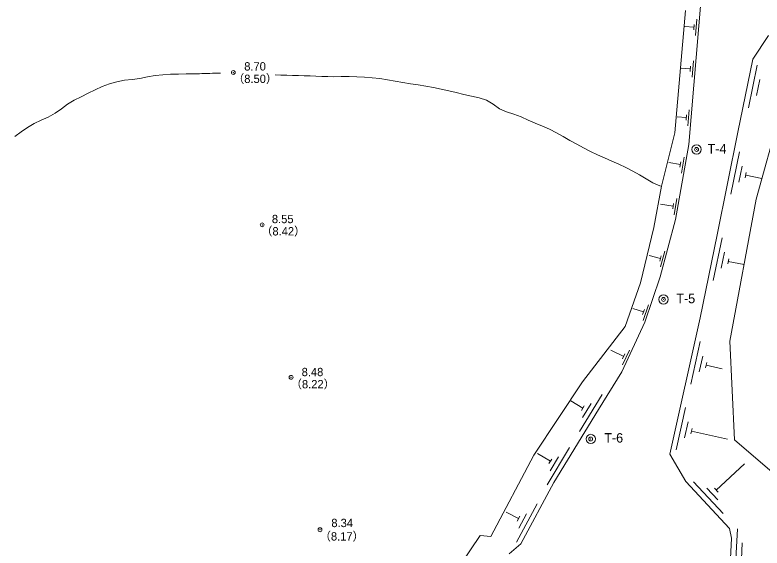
# Model space of a CAD drawing. Units: millimetres, scale not verified. Extents: x 56189 to 355068, y 31537 to 257017.
# Drawn here: x 278684 to 326854, y 181833 to 216198 of the extents above; entities that cross this region are included whole.
import ezdxf
from ezdxf.enums import TextEntityAlignment as Align

# ---------------------------------------------------------------- set-up
doc = ezdxf.new("R2010")
doc.units = ezdxf.units.MM
doc.header["$LTSCALE"] = 500
doc.header["$PDMODE"] = 32
doc.header["$PDSIZE"] = 250
doc.layers.add('0平面図-0通り芯', color=3, linetype='Continuous', lineweight=13)
doc.styles.add('MS-ゴシック-5.0-1.0', font='')
doc.styles.get('MS-ゴシック-5.0-1.0').set_extended_font_data('MS-ゴシック-5.0-1.0')

msp = doc.modelspace()

# ---------------------------------------------------------------- linework, layer by layer
at = {"layer": '0平面図-0通り芯'}
for p, q in [((322930.2, 217376.4), (322124.3, 207844)), ((321922, 216478.6), (321228.7, 208598.3)), ((327270.2, 214874.2), (326267.5, 213341.4)), ((329428, 215020), (326473.2, 204325.8)), ((326267.5, 213341.4), (325292.5, 208633.7)), ((291077.5, 212425.9), (291249.2, 212431.8)), ((291249.2, 212431.8), (291420.9, 212437.6)), ((291420.9, 212437.6), (291592.6, 212443.5)), ((291592.6, 212443.5), (291764.3, 212449.3)), ((291764.3, 212449.3), (291936, 212455.2)), ((285254.1, 211896.5), (285746.6, 211986.3)), ((285746.6, 211986.3), (286244.2, 212039.8)), ((286244.2, 212039.8), (286740, 212101)), ((286740, 212101), (287229.7, 212201.7)), ((287229.7, 212201.7), (287721.2, 212292.2)), ((287721.2, 212292.2), (288218.5, 212346.8)), ((288218.5, 212346.8), (288718.7, 212376)), ((288718.7, 212376), (289219.1, 212390.8)), ((289219.1, 212390.8), (289719.2, 212396.6)), ((289719.2, 212396.6), (290218.9, 212396.6)), ((290218.9, 212396.6), (290390.7, 212402.5)), ((290218.9, 212396.6), (290587.4, 212395)), ((290390.7, 212402.5), (290562.3, 212408.4)), ((290562.3, 212408.4), (290734.1, 212414.2)), ((290734.1, 212414.2), (290905.8, 212420.1)), ((290905.8, 212420.1), (291077.5, 212425.9)), ((295453.6, 212337.9), (295830.8, 212325.8)), ((295830.8, 212325.8), (296207.9, 212313.6)), ((296207.9, 212313.6), (296585.1, 212301.5)), ((296585.1, 212301.5), (296962.3, 212289.3)), ((296962.3, 212289.3), (297339.4, 212277.2)), ((297339.4, 212277.2), (297716.6, 212265)), ((297716.6, 212265), (298093.8, 212252.8)), ((298093.8, 212252.8), (298470.9, 212240.7)), ((298470.9, 212240.7), (298848.1, 212228.5)), ((298848.1, 212228.5), (299225.3, 212216.4)), ((299225.3, 212216.4), (299726.8, 212223.9)), ((299726.8, 212223.9), (300227.8, 212226.4)), ((300227.8, 212226.4), (300727.9, 212219.1)), ((300727.9, 212219.1), (301226.7, 212197)), ((301226.7, 212197), (301723.7, 212155.1)), ((301723.7, 212155.1), (302218.9, 212092.8)), ((302218.9, 212092.8), (302713, 212016)), ((302713, 212016), (303206.7, 211931.8)), ((283852.6, 211372.4), (284305.9, 211581.5)), ((284305.9, 211581.5), (284772.4, 211759.7)), ((284772.4, 211759.7), (285254.1, 211896.5)), ((303206.7, 211931.8), (303700.8, 211846.9)), ((303700.8, 211846.9), (304195.6, 211764.6)), ((304195.6, 211764.6), (304690.3, 211683)), ((304690.3, 211683), (305184.2, 211599.6)), ((305184.2, 211599.6), (305676.6, 211511.8)), ((305676.6, 211511.8), (306166.7, 211417.2)), ((282960, 210917.5), (283406.1, 211146.4)), ((283406.1, 211146.4), (283852.6, 211372.4)), ((306166.7, 211417.2), (306653.9, 211313.2)), ((306653.9, 211313.2), (307137.6, 211197.9)), ((307137.6, 211197.9), (307622.7, 211078.8)), ((307622.7, 211078.8), (308117.2, 210969.9)), ((282076.4, 210450.6), (282509.4, 210697.7)), ((282509.4, 210697.7), (282960, 210917.5)), ((308117.2, 210969.9), (308613.6, 210857)), ((308613.6, 210857), (309087.3, 210696.7)), ((309087.3, 210696.7), (309514, 210445.7)), ((281270.5, 209857.7), (281676.2, 210149.7)), ((281676.2, 210149.7), (282076.4, 210450.6)), ((309514, 210445.7), (309915.9, 210148)), ((309915.9, 210148), (310370.8, 209950.1)), ((280377.1, 209407.5), (280832.6, 209618.2)), ((280832.6, 209618.2), (281270.5, 209857.7)), ((310370.8, 209950.1), (310854.2, 209803.8)), ((310854.2, 209803.8), (311322.3, 209623.3)), ((311322.3, 209623.3), (311776.2, 209414.2)), ((279489.3, 208948.1), (279924, 209192.8)), ((279924, 209192.8), (280377.1, 209407.5)), ((311776.2, 209414.2), (312235.3, 209217.6)), ((312235.3, 209217.6), (312701.8, 209037.6)), ((278684.2, 208354), (279079.8, 208662.4)), ((279079.8, 208662.4), (279489.3, 208948.1)), ((312701.8, 209037.6), (313156.7, 208831.8)), ((313156.7, 208831.8), (313599.5, 208599.5)), ((313599.5, 208599.5), (314035.5, 208352.6)), ((321228.7, 208598.3), (320369.7, 205161.6)), ((325292.5, 208633.7), (323953.2, 202017.8)), ((314035.5, 208352.6), (314470, 208102.8)), ((314470, 208102.8), (314907.2, 207859.2)), ((314907.2, 207859.2), (315348.5, 207624.2)), ((315348.5, 207624.2), (315794.7, 207399.5)), ((322124.3, 207844), (321277.5, 203010.5)), ((315794.7, 207399.5), (316246.3, 207185.6)), ((316246.3, 207185.6), (316701.5, 206979)), ((316701.5, 206979), (317158.4, 206775.3)), ((317158.4, 206775.3), (317614.6, 206570.1)), ((317614.6, 206570.1), (318068, 206358.9)), ((318068, 206358.9), (318516.4, 206137.6)), ((318516.4, 206137.6), (318957.1, 205901.6)), ((318957.1, 205901.6), (319382.5, 205638.2)), ((319382.5, 205638.2), (319804.8, 205372.2)), ((319804.8, 205372.2), (320271.7, 205192.7)), ((320369.7, 205161.6), (319885, 202490.3)), ((320271.7, 205192.7), (320369.7, 205161.6)), ((326473.2, 204325.8), (324775.1, 195166.7)), ((321277.5, 203010.5), (320293.6, 199318.8)), ((319885, 202490.3), (319027, 198926.7)), ((323953.2, 202017.8), (322856.8, 196674)), ((320293.6, 199318.8), (319303.2, 196389)), ((319027, 198926.7), (318035.5, 196123.9)), ((322856.8, 196674), (320901.4, 187893.6)), ((318035.5, 196123.9), (315272.6, 192543.7)), ((319303.2, 196389), (317806.9, 193200.8)), ((324775.1, 195166.7), (325084.5, 188819.1)), ((317806.9, 193200.8), (316304.1, 190774.6)), ((315272.6, 192543.7), (312138.7, 187817.1)), ((316304.1, 190774.6), (313424.2, 186050.3)), ((325084.5, 188819.1), (329307.4, 185172.9)), ((320901.4, 187893.6), (321932.8, 186124.5)), ((309370.8, 182567.5), (312138.7, 187817.1)), ((313424.2, 186050.3), (311299.6, 182094.6)), ((321932.8, 186124.5), (324753.4, 183101)), ((324753.4, 183101), (324885.9, 182467.2)), ((308676.6, 182636.1), (307003.3, 180173.5)), ((309370.8, 182567.5), (308676.6, 182636.1)), ((310543.2, 181453), (311299.6, 182094.6)), ((324885.9, 182467.2), (324777.7, 180307.2))]:
    msp.add_line(p, q, dxfattribs=at)
at = {"layer": '0平面図-0通り芯', "color": 4}
for p, q in [((322567.9, 214872), (322656.4, 215918.2)), ((322462.7, 215407.7), (321864.8, 215458.3)), ((322447.9, 215233.4), (322477.4, 215582.1)), ((322341.1, 212189.1), (322429.6, 213235.4)), ((326545.7, 212958.9), (325977.9, 210217.1)), ((322235.9, 212724.9), (321638, 212775.5)), ((322221.1, 212550.5), (322250.6, 212899.3)), ((326711, 212031.1), (326498, 211002.9)), ((322075.4, 209045.9), (322163.9, 210092.2)), ((321970.2, 209581.7), (321372.3, 209632.2)), ((321955.4, 209407.3), (321984.9, 209756.1)), ((325396.4, 207382.9), (324840.9, 204638.5)), ((321592.6, 206547.6), (320848.3, 206678)), ((321562.4, 206375.2), (321622.8, 206719.9)), ((321649.8, 206004.5), (321831, 207038.8)), ((325565.8, 206455.8), (325357.5, 205426.7)), ((325839.5, 206043.3), (325770, 205700.3)), ((325804.7, 205871.8), (326833.9, 205663.5)), ((321179.8, 203322), (321361, 204356.3)), ((321122.6, 203865), (320315.7, 204006.4)), ((321092.4, 203692.7), (321152.8, 204037.4)), ((324271.5, 201827.5), (323708.7, 199084.6)), ((320308.6, 199957.2), (320579, 200971.8)), ((324438.5, 200900), (324227.4, 199871.4)), ((320298.8, 200503.2), (319565.9, 200698.5)), ((320253.7, 200334.1), (320343.8, 200672.2)), ((324711, 200486.8), (324640.7, 200144)), ((324675.8, 200315.4), (325704.4, 200104.3)), ((319185.3, 196508.5), (319521.6, 197503.2)), ((319211.3, 197053.9), (318527.5, 197285.1)), ((319155.3, 196888.1), (319267.3, 197219.7)), ((322874, 195141), (322265.3, 192408)), ((317938.1, 194186.4), (317094.7, 194582.3)), ((317850.9, 193647.5), (318297, 194598)), ((317863.8, 194028), (318012.5, 194344.9)), ((323025.4, 194210.9), (322797.2, 193186)), ((323291, 193793.1), (323214.9, 193451.5)), ((323252.9, 193622.3), (324277.8, 193394.1)), ((315084.1, 189349.7), (316541.5, 191740.5)), ((315300.5, 190857.4), (314532, 191325.9)), ((315209.4, 190708), (315391.6, 191006.9)), ((315283.4, 190253), (315829.9, 191149.5)), ((321927.7, 190892.2), (321319.1, 188159.2)), ((322079.2, 189962), (321850.9, 188937.2)), ((322344.7, 189544.3), (322268.6, 189202.7)), ((322306.7, 189373.5), (324623.1, 188857.6)), ((313207.4, 187423.8), (312365.2, 187937.1)), ((312991, 185916), (314448.4, 188306.9)), ((313116.3, 187274.3), (313298.5, 187573.2)), ((313190.3, 186819.3), (313736.8, 187715.9)), ((323898.7, 185556.5), (325718, 187253.7)), ((322431.9, 186102.8), (324341.8, 184055.3)), ((323284.6, 185701.7), (324000.9, 184933.9)), ((323779.3, 185684.5), (324018, 185428.6)), ((311022, 182211.8), (312346.9, 184678.5)), ((311155.9, 183729), (310363, 184154.9)), ((311171.7, 183124.6), (311668.5, 184049.6)), ((311073.1, 183574.9), (311238.7, 183883.2)), ((325266.4, 183067.3), (325126.3, 180270.8)), ((325572.2, 182175.9), (325519.7, 181127.2))]:
    msp.add_line(p, q, dxfattribs=at)
at = {"layer": '0平面図-0通り芯'}
for centre in [(322633.8, 207529.7), (320500.5, 197859.8), (315806.8, 188864.6)]:
    msp.add_circle(centre, 300, dxfattribs=at)
at = {"layer": '0平面図-0通り芯', "color": 7}
for p in [(292761.8, 212488), (322633.8, 207529.7), (294625.1, 202666.5), (320500.5, 197859.8), (296489.7, 192838.5), (315806.8, 188864.6), (298353.6, 183013.7)]:
    msp.add_point(p, dxfattribs=at)

# ---------------------------------------------------------------- texts
at = {"layer": '0平面図-0通り芯', "color": 4, "style": 'MS-ゴシック-5.0-1.0'}
for s, height, p in [('8.70', 536.1, (293468, 212455.5)), ('（8.50）', 536.1, (292737.8, 211653.3)), ('T-4', 607.6, (323340.5, 207082)), ('8.55', 536.1, (295251.3, 202615.2)), ('（8.42）', 536.1, (294554.7, 201823.7)), ('T-5', 607.6, (321324.1, 197433.8)), ('8.48', 536.1, (297169.6, 192752)), ('（8.22）', 536.1, (296458.1, 191967.1)), ('T-6', 607.6, (316678.7, 188449.3)), ('8.34', 536.1, (299084.1, 183022.2)), ('（8.17）', 536.1, (298326.6, 182156.5))]:
    msp.add_text(s, height=height, dxfattribs=at).set_placement(p, align=Align.BOTTOM_LEFT)

doc.saveas('drawing.dxf')
